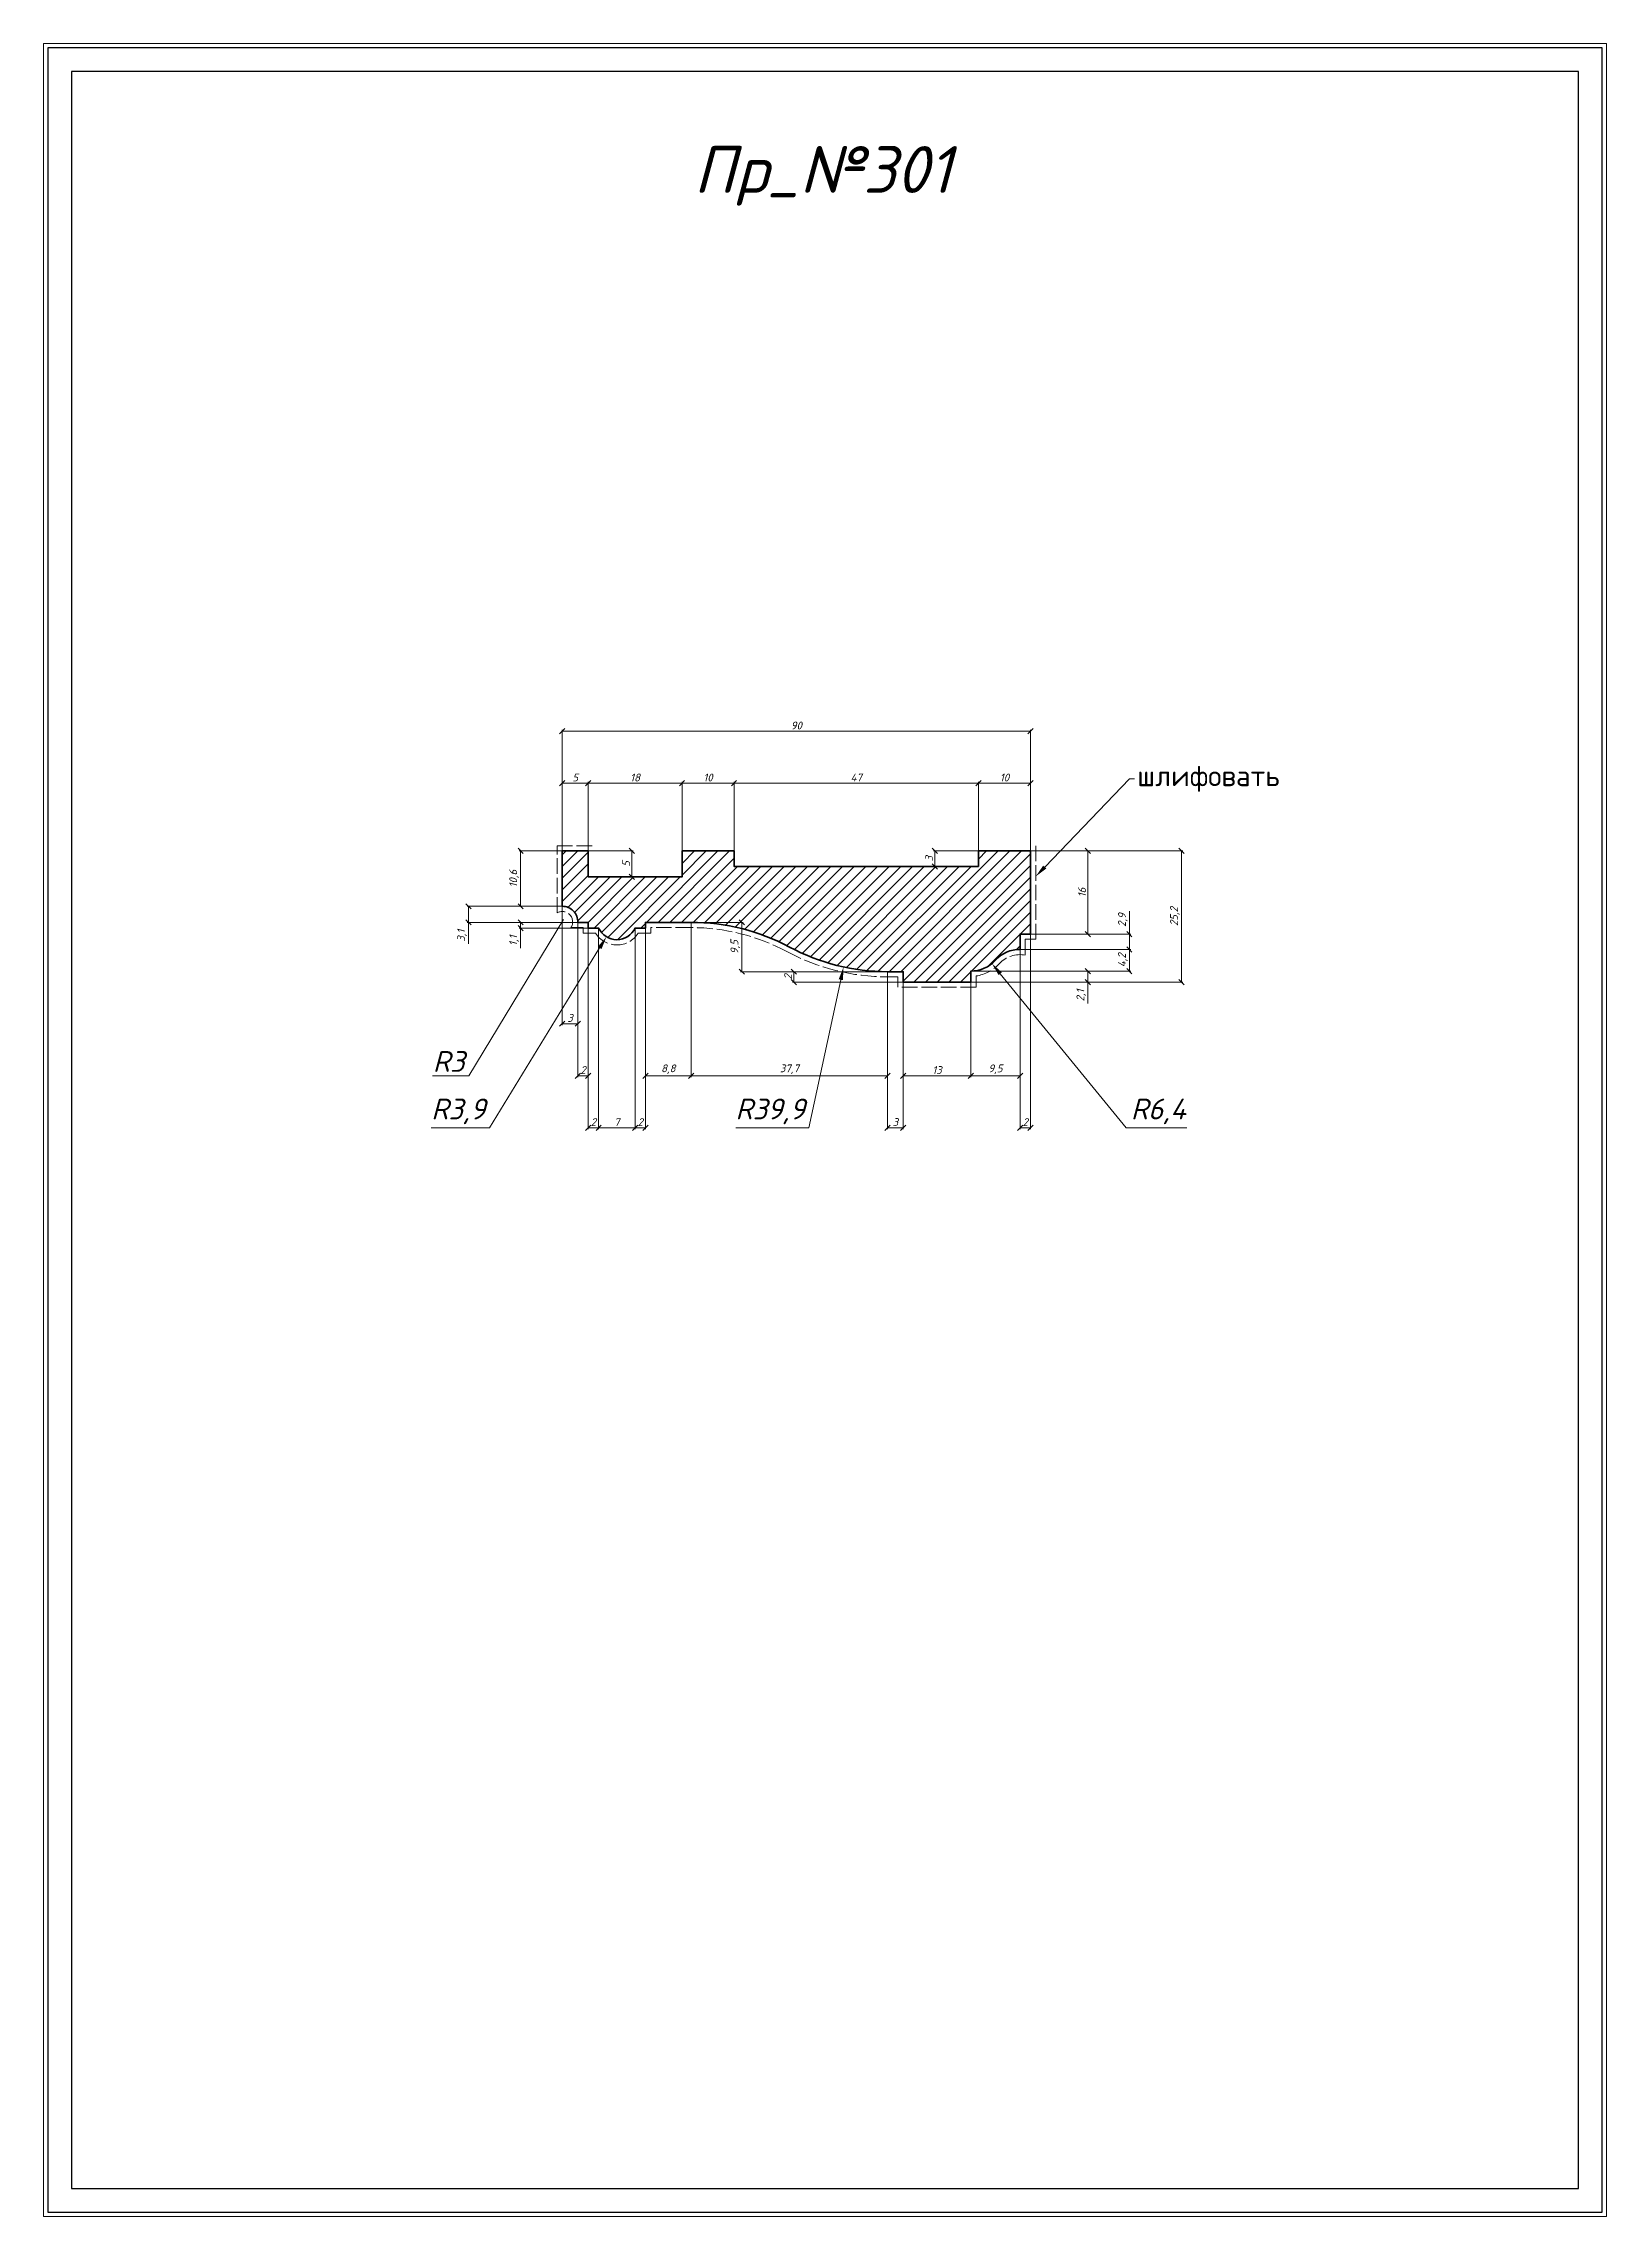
# Model space of a CAD drawing. Header units: millimetres. Extents: x 1595 to 1895, y 2241 to 2659.
import ezdxf
from ezdxf import colors
from ezdxf.entities.mleader import LeaderData, LeaderLine
from ezdxf.math import Vec2, Vec3

# ---------------------------------------------------------------- set-up
doc = ezdxf.new("R2010")
doc.units = ezdxf.units.MM
doc.linetypes.add('ACAD_ISO02W100', pattern=[15, 12, -3])
doc.layers.get('0').update_dxf_attribs({"lineweight": 13})
for name, color, linetype, lineweight in [('Пр_№301', 1, 'Continuous', 35), ('служебный слой ЛИНИИ ПУНКТИРНЫЕ', 7, 'ACAD_ISO02W100', 13), ('служебный слой НАДПИСИ', 7, 'Continuous', 13), ('служебный слой РАЗМЕРЫ', 7, 'Continuous', 9), ('служебный слой ШТАМП', 7, 'Continuous', 30), ('служебный слой ШТРИХОВКА', 7, 'Continuous', 5)]:
    doc.layers.add(name, color=color, linetype=linetype, lineweight=lineweight)
doc.styles.add('ЕСКД', font='isocpeur.ttf', dxfattribs={"oblique": 15})
doc.styles.add('ЕСКД штамп_текст', font='isocpeur.ttf')
doc.dimstyles.new('ЕСКД', dxfattribs={"dimtxt": 3.5, "dimasz": 2.5, "dimexe": 0.25, "dimexo": 0, "dimgap": 0.35, "dimtad": 1, "dimdec": 1, "dimzin": 9, "dimtxsty": 'ЕСКД', "dimblk": 'OBLIQUE', "dimcen": 0, "dimclrd": 256, "dimclre": 256, "dimclrt": 256, "dimadec": 1, "dimazin": 0, "dimtfac": 1, "dimtdec": 1, "dimtmove": 0, "dimatfit": 3, "dimldrblk": 'DOTSMALL', "dimfxl": 1, "dimlwd": -1, "dimlwe": -1, "dimarcsym": 0})
doc.dimstyles.new('ЕСКД$4', dxfattribs={"dimtxt": 3.5, "dimasz": 2.5, "dimexe": 0.25, "dimexo": 0, "dimgap": 0.35, "dimtad": 1, "dimtoh": 1, "dimdec": 1, "dimzin": 9, "dimtxsty": 'ЕСКД', "dimblk1": 'OBLIQUE', "dimsah": 1, "dimcen": 0, "dimse1": 1, "dimclrd": 256, "dimclre": 256, "dimclrt": 256, "dimadec": 1, "dimazin": 0, "dimtfac": 1, "dimtdec": 1, "dimtofl": 0, "dimtmove": 0, "dimatfit": 3, "dimldrblk": 'DOTSMALL', "dimfxl": 1, "dimlwd": -1, "dimlwe": -1, "dimarcsym": 2})

# ---------------------------------------------------------------- blocks, each defined once
blk = doc.blocks.new('*D844')
at = {"layer": 'Defpoints', "color": 0, "transparency": 16777216}
for p in [(1694.33, 2490.2), (1692.77, 2487.63)]:
    blk.add_point(p, dxfattribs=at)
at = {"layer": 'служебный слой РАЗМЕРЫ', "transparency": 16777216}
for p, q in [((1676.4, 2460.63), (1694.59, 2490.63)), ((1669.38, 2460.63), (1676.4, 2460.63))]:
    blk.add_line(p, q, dxfattribs=at)
at = {"layer": 'служебный слой РАЗМЕРЫ', "transparency": 16777216, "insert": (1672.52, 2463.38), "char_height": 4, "attachment_point": 5, "style": 'ЕСКД'}
blk.add_mtext('R3', dxfattribs=at)
blk = doc.blocks.new('_DotSmall')
at = {"color": 0, "linetype": 'ByBlock', "lineweight": -3, "const_width": 0.5}
blk.add_lwpolyline([(-0.0625, 0, 1), (0.0625, 0, 1)], format="xyb", close=True, dxfattribs=at)
blk = doc.blocks.new('_OBLIQUE')
at = {"color": 0, "linetype": 'ByBlock'}
blk.add_line((-0.5, -0.5), (0.5, 0.5), dxfattribs=at)
blk = doc.blocks.new('*D851')
at = {"layer": 'Defpoints', "color": 0, "transparency": 16777216}
for p in [(1704.83, 2490.62), (1702.82, 2487.33)]:
    blk.add_point(p, dxfattribs=at)
at = {"layer": 'служебный слой РАЗМЕРЫ', "transparency": 16777216}
for p, q in [((1680.36, 2450.63), (1701.51, 2485.2)), ((1669.14, 2450.63), (1680.36, 2450.63))]:
    blk.add_line(p, q, dxfattribs=at)
blk.add_solid([(1701.16, 2485.42), (1701.87, 2484.98), (1702.82, 2487.33)], dxfattribs=at)
at = {"layer": 'служебный слой РАЗМЕРЫ', "transparency": 16777216, "insert": (1674.37, 2453.78), "char_height": 4, "attachment_point": 5, "style": 'ЕСКД'}
blk.add_mtext('R3,9', dxfattribs=at)
blk = doc.blocks.new('*D850')
at = {"layer": 'Defpoints', "color": 0, "transparency": 16777216}
for p in [(1772.89, 2487.11), (1776.92, 2482.19)]:
    blk.add_point(p, dxfattribs=at)
at = {"layer": 'служебный слой РАЗМЕРЫ', "transparency": 16777216}
for p, q in [((1802.72, 2450.63), (1778.5, 2480.25)), ((1814.34, 2450.63), (1802.72, 2450.63))]:
    blk.add_line(p, q, dxfattribs=at)
blk.add_solid([(1778.82, 2480.51), (1778.18, 2479.99), (1776.92, 2482.19)], dxfattribs=at)
at = {"layer": 'служебный слой РАЗМЕРЫ', "transparency": 16777216, "insert": (1808.9, 2453.78), "char_height": 4, "attachment_point": 5, "style": 'ЕСКД'}
blk.add_mtext('R6,4', dxfattribs=at)
blk = doc.blocks.new('*D849')
at = {"layer": 'Defpoints', "color": 0, "transparency": 16777216}
for p in [(1756.86, 2520.57), (1748.4, 2481.54)]:
    blk.add_point(p, dxfattribs=at)
at = {"layer": 'служебный слой РАЗМЕРЫ', "transparency": 16777216}
for p, q in [((1741.7, 2450.63), (1747.87, 2479.09)), ((1727.68, 2450.63), (1741.7, 2450.63))]:
    blk.add_line(p, q, dxfattribs=at)
blk.add_solid([(1747.46, 2479.18), (1748.27, 2479), (1748.4, 2481.54)], dxfattribs=at)
at = {"layer": 'служебный слой РАЗМЕРЫ', "transparency": 16777216, "insert": (1734.31, 2453.78), "char_height": 4, "attachment_point": 5, "style": 'ЕСКД'}
blk.add_mtext('R39,9', dxfattribs=at)
blk = doc.blocks.new('*D848')
at = {"layer": 'Defpoints', "color": 0, "transparency": 16777216}
for p in [(1697.33, 2490.11), (1686.33, 2489.01), (1699.33, 2489.01)]:
    blk.add_point(p, dxfattribs=at)
at = {"layer": 'служебный слой РАЗМЕРЫ', "transparency": 16777216}
for p, q in [((1697.33, 2490.11), (1686.08, 2490.11)), ((1686.33, 2490.11), (1686.33, 2489.01)), ((1699.33, 2489.01), (1686.08, 2489.01)), ((1686.33, 2489.01), (1686.33, 2485.18))]:
    blk.add_line(p, q, dxfattribs=at)
for p, rotation in [((1686.33, 2490.11), 90), ((1686.33, 2489.01), 270)]:
    blk.add_blockref('_OBLIQUE', p, dxfattribs=dict(at, rotation=rotation))
at = {"layer": 'служебный слой РАЗМЕРЫ', "transparency": 16777216, "insert": (1685.08, 2486.6), "char_height": 1.5, "attachment_point": 5, "rotation": 90, "style": 'ЕСКД'}
blk.add_mtext('1,1', dxfattribs=at)
blk = doc.blocks.new('*D847')
at = {"layer": 'Defpoints', "color": 0, "transparency": 16777216}
for p in [(1676.33, 2490.11), (1694.33, 2493.2), (1697.33, 2490.11)]:
    blk.add_point(p, dxfattribs=at)
at = {"layer": 'служебный слой РАЗМЕРЫ', "transparency": 16777216}
for p, q in [((1694.33, 2493.2), (1676.08, 2493.2)), ((1697.33, 2490.11), (1676.08, 2490.11)), ((1676.33, 2493.2), (1676.33, 2490.11)), ((1676.33, 2490.11), (1676.33, 2485.98))]:
    blk.add_line(p, q, dxfattribs=at)
for p, rotation in [((1676.33, 2493.2), 90), ((1676.33, 2490.11), 270)]:
    blk.add_blockref('_OBLIQUE', p, dxfattribs=dict(at, rotation=rotation))
at = {"layer": 'служебный слой РАЗМЕРЫ', "transparency": 16777216, "insert": (1675.08, 2487.55), "char_height": 1.5, "attachment_point": 5, "rotation": 90, "style": 'ЕСКД'}
blk.add_mtext('3,1', dxfattribs=at)
blk = doc.blocks.new('*D846')
at = {"layer": 'Defpoints', "color": 0, "transparency": 16777216}
for p in [(1784.33, 2503.85), (1813.33, 2503.85), (1772.86, 2478.63)]:
    blk.add_point(p, dxfattribs=at)
at = {"layer": 'служебный слой РАЗМЕРЫ', "transparency": 16777216}
for p, q in [((1784.33, 2503.85), (1813.58, 2503.85)), ((1813.33, 2478.63), (1813.33, 2503.85)), ((1772.86, 2478.63), (1813.58, 2478.63))]:
    blk.add_line(p, q, dxfattribs=at)
for p, rotation in [((1813.33, 2503.85), 90), ((1813.33, 2478.63), 270)]:
    blk.add_blockref('_OBLIQUE', p, dxfattribs=dict(at, rotation=rotation))
at = {"layer": 'служебный слой РАЗМЕРЫ', "transparency": 16777216, "insert": (1812.08, 2491.24), "char_height": 1.5, "attachment_point": 5, "rotation": 90, "style": 'ЕСКД'}
blk.add_mtext('25,2', dxfattribs=at)
blk = doc.blocks.new('*D862')
at = {"layer": 'Defpoints', "color": 0, "transparency": 16777216}
for p in [(1782.33, 2487.85), (1803.33, 2487.85), (1782.33, 2484.91)]:
    blk.add_point(p, dxfattribs=at)
at = {"layer": 'служебный слой РАЗМЕРЫ', "transparency": 16777216}
for p, q in [((1803.33, 2487.85), (1803.33, 2492.28)), ((1782.33, 2487.85), (1803.58, 2487.85)), ((1803.33, 2484.91), (1803.33, 2487.85)), ((1782.33, 2484.91), (1803.58, 2484.91))]:
    blk.add_line(p, q, dxfattribs=at)
for p, rotation in [((1803.33, 2487.85), 90), ((1803.33, 2484.91), 270)]:
    blk.add_blockref('_OBLIQUE', p, dxfattribs=dict(at, rotation=rotation))
at = {"layer": 'служебный слой РАЗМЕРЫ', "transparency": 16777216, "insert": (1802.08, 2490.56), "char_height": 1.5, "attachment_point": 5, "rotation": 90, "style": 'ЕСКД'}
blk.add_mtext('2,9', dxfattribs=at)
blk = doc.blocks.new('*D861')
at = {"layer": 'Defpoints', "color": 0, "transparency": 16777216}
for p in [(1772.92, 2480.75), (1782.33, 2484.91), (1803.33, 2480.75)]:
    blk.add_point(p, dxfattribs=at)
at = {"layer": 'служебный слой РАЗМЕРЫ', "transparency": 16777216}
for p, q in [((1772.92, 2480.75), (1803.58, 2480.75)), ((1782.33, 2484.91), (1803.58, 2484.91)), ((1803.33, 2484.91), (1803.33, 2480.75))]:
    blk.add_line(p, q, dxfattribs=at)
for p, rotation in [((1803.33, 2484.91), 90), ((1803.33, 2480.75), 270)]:
    blk.add_blockref('_OBLIQUE', p, dxfattribs=dict(at, rotation=rotation))
at = {"layer": 'служебный слой РАЗМЕРЫ', "transparency": 16777216, "insert": (1802.08, 2482.83), "char_height": 1.5, "attachment_point": 5, "rotation": 90, "style": 'ЕСКД'}
blk.add_mtext('4,2', dxfattribs=at)
blk = doc.blocks.new('*D860')
at = {"layer": 'Defpoints', "color": 0, "transparency": 16777216}
for p in [(1772.86, 2480.75), (1772.86, 2478.63), (1795.33, 2478.63)]:
    blk.add_point(p, dxfattribs=at)
at = {"layer": 'служебный слой РАЗМЕРЫ', "transparency": 16777216}
for p, q in [((1772.86, 2480.75), (1795.58, 2480.75)), ((1795.33, 2480.75), (1795.33, 2478.63)), ((1772.86, 2478.63), (1795.58, 2478.63)), ((1795.33, 2478.63), (1795.33, 2474.5))]:
    blk.add_line(p, q, dxfattribs=at)
for p, rotation in [((1795.33, 2480.75), 90), ((1795.33, 2478.63), 270)]:
    blk.add_blockref('_OBLIQUE', p, dxfattribs=dict(at, rotation=rotation))
at = {"layer": 'служебный слой РАЗМЕРЫ', "transparency": 16777216, "insert": (1794.08, 2476.07), "char_height": 1.5, "attachment_point": 5, "rotation": 90, "style": 'ЕСКД'}
blk.add_mtext('2,1', dxfattribs=at)
blk = doc.blocks.new('*D859')
at = {"layer": 'Defpoints', "color": 0, "transparency": 16777216}
for p in [(1738.84, 2478.63), (1759.86, 2480.63), (1759.86, 2478.63)]:
    blk.add_point(p, dxfattribs=at)
at = {"layer": 'служебный слой РАЗМЕРЫ', "transparency": 16777216}
for p, q in [((1759.86, 2480.63), (1738.59, 2480.63)), ((1759.86, 2478.63), (1738.59, 2478.63)), ((1738.84, 2480.63), (1738.84, 2478.63))]:
    blk.add_line(p, q, dxfattribs=at)
for p, rotation in [((1738.84, 2480.63), 90), ((1738.84, 2478.63), 270)]:
    blk.add_blockref('_OBLIQUE', p, dxfattribs=dict(at, rotation=rotation))
at = {"layer": 'служебный слой РАЗМЕРЫ', "transparency": 16777216, "insert": (1737.74, 2479.63), "char_height": 1.5, "attachment_point": 5, "rotation": 90, "style": 'ЕСКД'}
blk.add_mtext('2', dxfattribs=at)
blk = doc.blocks.new('*D858')
at = {"layer": 'Defpoints', "color": 0, "transparency": 16777216}
for p in [(1719.11, 2490.11), (1728.84, 2480.63), (1756.86, 2480.63)]:
    blk.add_point(p, dxfattribs=at)
at = {"layer": 'служебный слой РАЗМЕРЫ', "transparency": 16777216}
for p, q in [((1719.11, 2490.11), (1729.09, 2490.11)), ((1728.84, 2490.11), (1728.84, 2480.63)), ((1756.86, 2480.63), (1728.59, 2480.63))]:
    blk.add_line(p, q, dxfattribs=at)
for p, rotation in [((1728.84, 2490.11), 90), ((1728.84, 2480.63), 270)]:
    blk.add_blockref('_OBLIQUE', p, dxfattribs=dict(at, rotation=rotation))
at = {"layer": 'служебный слой РАЗМЕРЫ', "transparency": 16777216, "insert": (1727.59, 2485.37), "char_height": 1.5, "attachment_point": 5, "rotation": 90, "style": 'ЕСКД'}
blk.add_mtext('9,5', dxfattribs=at)
blk = doc.blocks.new('*D857')
at = {"layer": 'Defpoints', "color": 0, "transparency": 16777216}
for p in [(1686.33, 2503.85), (1694.33, 2503.85), (1694.33, 2493.2)]:
    blk.add_point(p, dxfattribs=at)
at = {"layer": 'служебный слой РАЗМЕРЫ', "transparency": 16777216}
for p, q in [((1694.33, 2503.85), (1686.08, 2503.85)), ((1686.33, 2493.2), (1686.33, 2503.85)), ((1694.33, 2493.2), (1686.08, 2493.2))]:
    blk.add_line(p, q, dxfattribs=at)
for p, rotation in [((1686.33, 2503.85), 90), ((1686.33, 2493.2), 270)]:
    blk.add_blockref('_OBLIQUE', p, dxfattribs=dict(at, rotation=rotation))
at = {"layer": 'служебный слой РАЗМЕРЫ', "transparency": 16777216, "insert": (1685.08, 2498.52), "char_height": 1.5, "attachment_point": 5, "rotation": 90, "style": 'ЕСКД'}
blk.add_mtext('10,6', dxfattribs=at)
blk = doc.blocks.new('*D853')
at = {"layer": 'Defpoints', "color": 0, "transparency": 16777216}
for p in [(1699.33, 2516.85), (1699.33, 2503.85), (1717.35, 2503.85)]:
    blk.add_point(p, dxfattribs=at)
at = {"layer": 'служебный слой РАЗМЕРЫ', "transparency": 16777216}
for p, q in [((1699.33, 2503.85), (1699.33, 2517.1)), ((1717.35, 2516.85), (1699.33, 2516.85)), ((1717.35, 2503.85), (1717.35, 2517.1))]:
    blk.add_line(p, q, dxfattribs=at)
at = {"layer": 'служебный слой РАЗМЕРЫ', "transparency": 16777216, "rotation": 180}
blk.add_blockref('_OBLIQUE', (1699.33, 2516.85), dxfattribs=at)
at = {"layer": 'служебный слой РАЗМЕРЫ', "transparency": 16777216}
blk.add_blockref('_OBLIQUE', (1717.35, 2516.85), dxfattribs=at)
at = {"layer": 'служебный слой РАЗМЕРЫ', "transparency": 16777216, "insert": (1708.34, 2517.95), "char_height": 1.5, "attachment_point": 5, "style": 'ЕСКД'}
blk.add_mtext('18', dxfattribs=at)
blk = doc.blocks.new('*D852')
at = {"layer": 'Defpoints', "color": 0, "transparency": 16777216}
for p in [(1694.33, 2516.85), (1694.33, 2503.85), (1699.33, 2503.85)]:
    blk.add_point(p, dxfattribs=at)
at = {"layer": 'служебный слой РАЗМЕРЫ', "transparency": 16777216}
for p, q in [((1694.33, 2503.85), (1694.33, 2517.1)), ((1699.33, 2516.85), (1694.33, 2516.85)), ((1699.33, 2503.85), (1699.33, 2517.1))]:
    blk.add_line(p, q, dxfattribs=at)
at = {"layer": 'служебный слой РАЗМЕРЫ', "transparency": 16777216, "rotation": 180}
blk.add_blockref('_OBLIQUE', (1694.33, 2516.85), dxfattribs=at)
at = {"layer": 'служебный слой РАЗМЕРЫ', "transparency": 16777216}
blk.add_blockref('_OBLIQUE', (1699.33, 2516.85), dxfattribs=at)
at = {"layer": 'служебный слой РАЗМЕРЫ', "transparency": 16777216, "insert": (1696.83, 2517.95), "char_height": 1.5, "attachment_point": 5, "style": 'ЕСКД'}
blk.add_mtext('5', dxfattribs=at)
blk = doc.blocks.new('*D875')
at = {"layer": 'Defpoints', "color": 0, "transparency": 16777216}
for p in [(1717.35, 2516.85), (1717.35, 2503.85), (1727.35, 2503.85)]:
    blk.add_point(p, dxfattribs=at)
at = {"layer": 'служебный слой РАЗМЕРЫ', "transparency": 16777216}
for p, q in [((1717.35, 2503.85), (1717.35, 2517.1)), ((1727.35, 2516.85), (1717.35, 2516.85)), ((1727.35, 2503.85), (1727.35, 2517.1))]:
    blk.add_line(p, q, dxfattribs=at)
at = {"layer": 'служебный слой РАЗМЕРЫ', "transparency": 16777216, "rotation": 180}
blk.add_blockref('_OBLIQUE', (1717.35, 2516.85), dxfattribs=at)
at = {"layer": 'служебный слой РАЗМЕРЫ', "transparency": 16777216}
blk.add_blockref('_OBLIQUE', (1727.35, 2516.85), dxfattribs=at)
at = {"layer": 'служебный слой РАЗМЕРЫ', "transparency": 16777216, "insert": (1722.35, 2517.95), "char_height": 1.5, "attachment_point": 5, "style": 'ЕСКД'}
blk.add_mtext('10', dxfattribs=at)
blk = doc.blocks.new('*D874')
at = {"layer": 'Defpoints', "color": 0, "transparency": 16777216}
for p in [(1697.33, 2490.11), (1699.33, 2489.01), (1697.33, 2460.63)]:
    blk.add_point(p, dxfattribs=at)
at = {"layer": 'служебный слой РАЗМЕРЫ', "transparency": 16777216}
for p, q in [((1697.33, 2490.11), (1697.33, 2460.38)), ((1699.33, 2489.01), (1699.33, 2460.38)), ((1699.33, 2460.63), (1697.33, 2460.63))]:
    blk.add_line(p, q, dxfattribs=at)
at = {"layer": 'служебный слой РАЗМЕРЫ', "transparency": 16777216, "rotation": 180}
blk.add_blockref('_OBLIQUE', (1697.33, 2460.63), dxfattribs=at)
at = {"layer": 'служебный слой РАЗМЕРЫ', "transparency": 16777216}
blk.add_blockref('_OBLIQUE', (1699.33, 2460.63), dxfattribs=at)
at = {"layer": 'служебный слой РАЗМЕРЫ', "transparency": 16777216, "insert": (1698.33, 2461.73), "char_height": 1.5, "attachment_point": 5, "style": 'ЕСКД'}
blk.add_mtext('2', dxfattribs=at)
blk = doc.blocks.new('*D873')
at = {"layer": 'Defpoints', "color": 0, "transparency": 16777216}
for p in [(1694.33, 2493.2), (1697.33, 2490.11), (1694.33, 2470.63)]:
    blk.add_point(p, dxfattribs=at)
at = {"layer": 'служебный слой РАЗМЕРЫ', "transparency": 16777216}
for p, q in [((1694.33, 2493.2), (1694.33, 2470.38)), ((1697.33, 2490.11), (1697.33, 2470.38)), ((1697.33, 2470.63), (1694.33, 2470.63))]:
    blk.add_line(p, q, dxfattribs=at)
at = {"layer": 'служебный слой РАЗМЕРЫ', "transparency": 16777216, "rotation": 180}
blk.add_blockref('_OBLIQUE', (1694.33, 2470.63), dxfattribs=at)
at = {"layer": 'служебный слой РАЗМЕРЫ', "transparency": 16777216}
blk.add_blockref('_OBLIQUE', (1697.33, 2470.63), dxfattribs=at)
at = {"layer": 'служебный слой РАЗМЕРЫ', "transparency": 16777216, "insert": (1695.83, 2471.73), "char_height": 1.5, "attachment_point": 5, "style": 'ЕСКД'}
blk.add_mtext('3', dxfattribs=at)
blk = doc.blocks.new('*D872')
at = {"layer": 'Defpoints', "color": 0, "transparency": 16777216}
for p in [(1782.33, 2487.85), (1784.33, 2487.85), (1782.33, 2450.63)]:
    blk.add_point(p, dxfattribs=at)
at = {"layer": 'служебный слой РАЗМЕРЫ', "transparency": 16777216}
for p, q in [((1782.33, 2487.85), (1782.33, 2450.38)), ((1784.33, 2487.85), (1784.33, 2450.38)), ((1784.33, 2450.63), (1782.33, 2450.63))]:
    blk.add_line(p, q, dxfattribs=at)
at = {"layer": 'служебный слой РАЗМЕРЫ', "transparency": 16777216, "rotation": 180}
blk.add_blockref('_OBLIQUE', (1782.33, 2450.63), dxfattribs=at)
at = {"layer": 'служебный слой РАЗМЕРЫ', "transparency": 16777216}
blk.add_blockref('_OBLIQUE', (1784.33, 2450.63), dxfattribs=at)
at = {"layer": 'служебный слой РАЗМЕРЫ', "transparency": 16777216, "insert": (1783.33, 2451.73), "char_height": 1.5, "attachment_point": 5, "style": 'ЕСКД'}
blk.add_mtext('2', dxfattribs=at)
blk = doc.blocks.new('*D871')
at = {"layer": 'Defpoints', "color": 0, "transparency": 16777216}
for p in [(1782.33, 2484.91), (1772.86, 2478.63), (1782.33, 2460.63)]:
    blk.add_point(p, dxfattribs=at)
at = {"layer": 'служебный слой РАЗМЕРЫ', "transparency": 16777216}
for p, q in [((1782.33, 2484.91), (1782.33, 2460.38)), ((1772.86, 2478.63), (1772.86, 2460.38)), ((1772.86, 2460.63), (1782.33, 2460.63))]:
    blk.add_line(p, q, dxfattribs=at)
at = {"layer": 'служебный слой РАЗМЕРЫ', "transparency": 16777216, "rotation": 180}
blk.add_blockref('_OBLIQUE', (1772.86, 2460.63), dxfattribs=at)
at = {"layer": 'служебный слой РАЗМЕРЫ', "transparency": 16777216}
blk.add_blockref('_OBLIQUE', (1782.33, 2460.63), dxfattribs=at)
at = {"layer": 'служебный слой РАЗМЕРЫ', "transparency": 16777216, "insert": (1777.59, 2461.88), "char_height": 1.5, "attachment_point": 5, "style": 'ЕСКД'}
blk.add_mtext('9,5', dxfattribs=at)
blk = doc.blocks.new('*D869')
at = {"layer": 'Defpoints', "color": 0, "transparency": 16777216}
for p in [(1756.86, 2480.63), (1759.86, 2480.63), (1756.86, 2450.63)]:
    blk.add_point(p, dxfattribs=at)
at = {"layer": 'служебный слой РАЗМЕРЫ', "transparency": 16777216}
for p, q in [((1756.86, 2480.63), (1756.86, 2450.38)), ((1759.86, 2480.63), (1759.86, 2450.38)), ((1759.86, 2450.63), (1756.86, 2450.63))]:
    blk.add_line(p, q, dxfattribs=at)
at = {"layer": 'служебный слой РАЗМЕРЫ', "transparency": 16777216, "rotation": 180}
blk.add_blockref('_OBLIQUE', (1756.86, 2450.63), dxfattribs=at)
at = {"layer": 'служебный слой РАЗМЕРЫ', "transparency": 16777216}
blk.add_blockref('_OBLIQUE', (1759.86, 2450.63), dxfattribs=at)
at = {"layer": 'служебный слой РАЗМЕРЫ', "transparency": 16777216, "insert": (1758.36, 2451.73), "char_height": 1.5, "attachment_point": 5, "style": 'ЕСКД'}
blk.add_mtext('3', dxfattribs=at)
blk = doc.blocks.new('*D868')
at = {"layer": 'Defpoints', "color": 0, "transparency": 16777216}
for p in [(1719.11, 2490.11), (1756.86, 2480.63), (1756.86, 2460.63)]:
    blk.add_point(p, dxfattribs=at)
at = {"layer": 'служебный слой РАЗМЕРЫ', "transparency": 16777216}
for p, q in [((1719.11, 2490.11), (1719.11, 2460.38)), ((1756.86, 2480.63), (1756.86, 2460.38)), ((1719.11, 2460.63), (1756.86, 2460.63))]:
    blk.add_line(p, q, dxfattribs=at)
at = {"layer": 'служебный слой РАЗМЕРЫ', "transparency": 16777216, "rotation": 180}
blk.add_blockref('_OBLIQUE', (1719.11, 2460.63), dxfattribs=at)
at = {"layer": 'служебный слой РАЗМЕРЫ', "transparency": 16777216}
blk.add_blockref('_OBLIQUE', (1756.86, 2460.63), dxfattribs=at)
at = {"layer": 'служебный слой РАЗМЕРЫ', "transparency": 16777216, "insert": (1737.99, 2461.88), "char_height": 1.5, "attachment_point": 5, "style": 'ЕСКД'}
blk.add_mtext('37,7', dxfattribs=at)
blk = doc.blocks.new('*D867')
at = {"layer": 'Defpoints', "color": 0, "transparency": 16777216}
for p in [(1710.33, 2490.11), (1719.11, 2490.11), (1719.11, 2460.63)]:
    blk.add_point(p, dxfattribs=at)
at = {"layer": 'служебный слой РАЗМЕРЫ', "transparency": 16777216}
for p, q in [((1710.33, 2490.11), (1710.33, 2460.38)), ((1719.11, 2490.11), (1719.11, 2460.38)), ((1710.33, 2460.63), (1719.11, 2460.63))]:
    blk.add_line(p, q, dxfattribs=at)
at = {"layer": 'служебный слой РАЗМЕРЫ', "transparency": 16777216, "rotation": 180}
blk.add_blockref('_OBLIQUE', (1710.33, 2460.63), dxfattribs=at)
at = {"layer": 'служебный слой РАЗМЕРЫ', "transparency": 16777216}
blk.add_blockref('_OBLIQUE', (1719.11, 2460.63), dxfattribs=at)
at = {"layer": 'служебный слой РАЗМЕРЫ', "transparency": 16777216, "insert": (1714.72, 2461.88), "char_height": 1.5, "attachment_point": 5, "style": 'ЕСКД'}
blk.add_mtext('8,8', dxfattribs=at)
blk = doc.blocks.new('*D866')
at = {"layer": 'Defpoints', "color": 0, "transparency": 16777216}
for p in [(1708.33, 2489.01), (1710.33, 2489.01), (1710.33, 2450.63)]:
    blk.add_point(p, dxfattribs=at)
at = {"layer": 'служебный слой РАЗМЕРЫ', "transparency": 16777216}
for p, q in [((1708.33, 2489.01), (1708.33, 2450.38)), ((1710.33, 2489.01), (1710.33, 2450.38)), ((1708.33, 2450.63), (1710.33, 2450.63))]:
    blk.add_line(p, q, dxfattribs=at)
at = {"layer": 'служебный слой РАЗМЕРЫ', "transparency": 16777216, "rotation": 180}
blk.add_blockref('_OBLIQUE', (1708.33, 2450.63), dxfattribs=at)
at = {"layer": 'служебный слой РАЗМЕРЫ', "transparency": 16777216}
blk.add_blockref('_OBLIQUE', (1710.33, 2450.63), dxfattribs=at)
at = {"layer": 'служебный слой РАЗМЕРЫ', "transparency": 16777216, "insert": (1709.33, 2451.73), "char_height": 1.5, "attachment_point": 5, "style": 'ЕСКД'}
blk.add_mtext('2', dxfattribs=at)
blk = doc.blocks.new('*D864')
at = {"layer": 'Defpoints', "color": 0, "transparency": 16777216}
for p in [(1699.33, 2489.01), (1701.33, 2489.01), (1699.33, 2450.63)]:
    blk.add_point(p, dxfattribs=at)
at = {"layer": 'служебный слой РАЗМЕРЫ', "transparency": 16777216}
for p, q in [((1699.33, 2489.01), (1699.33, 2450.38)), ((1701.33, 2489.01), (1701.33, 2450.38)), ((1701.33, 2450.63), (1699.33, 2450.63))]:
    blk.add_line(p, q, dxfattribs=at)
at = {"layer": 'служебный слой РАЗМЕРЫ', "transparency": 16777216, "rotation": 180}
blk.add_blockref('_OBLIQUE', (1699.33, 2450.63), dxfattribs=at)
at = {"layer": 'служебный слой РАЗМЕРЫ', "transparency": 16777216}
blk.add_blockref('_OBLIQUE', (1701.33, 2450.63), dxfattribs=at)
at = {"layer": 'служебный слой РАЗМЕРЫ', "transparency": 16777216, "insert": (1700.33, 2451.73), "char_height": 1.5, "attachment_point": 5, "style": 'ЕСКД'}
blk.add_mtext('2', dxfattribs=at)

msp = doc.modelspace()

# ---------------------------------------------------------------- hatches: boundary and pattern name
at = {"layer": 'служебный слой ШТРИХОВКА'}
h = msp.add_hatch(dxfattribs=at)
h.set_pattern_fill('ANSI31', color=256, scale=0.5, style=0)
h.set_pattern_definition([(45, (6.9932, 1677.8776), (-1.122532, 1.122532), [])])
edge = h.paths.add_edge_path()
edge.add_line((1784.33, 2503.85), (1774.33, 2503.85))
edge.add_line((1774.33, 2503.85), (1774.33, 2500.85))
edge.add_line((1774.33, 2500.85), (1727.35, 2500.85))
edge.add_line((1727.35, 2500.85), (1727.35, 2503.85))
edge.add_line((1727.35, 2503.85), (1717.35, 2503.85))
edge.add_line((1717.35, 2503.85), (1717.35, 2498.85))
edge.add_line((1717.35, 2498.85), (1699.33, 2498.85))
edge.add_line((1699.33, 2498.85), (1699.33, 2503.85))
edge.add_line((1699.33, 2503.85), (1694.33, 2503.85))
edge.add_line((1694.33, 2503.85), (1694.33, 2493.2))
edge.add_arc((1694.33, 2490.2), 3, -1.7339, 90.0001, ccw=False)
edge.add_line((1697.33, 2490.11), (1699.33, 2490.11))
edge.add_line((1699.33, 2490.11), (1699.33, 2489.01))
edge.add_line((1699.33, 2489.01), (1701.33, 2489.01))
edge.add_arc((1704.83, 2490.62), 3.85, 204.7208, 335.2505)
edge.add_line((1708.33, 2489.01), (1710.33, 2489.01))
edge.add_line((1710.33, 2489.01), (1710.33, 2490.11))
edge.add_line((1710.33, 2490.11), (1719.11, 2490.11))
edge.add_arc((1719.11, 2450.17), 39.94, 61.8033, 90, ccw=False)
edge.add_arc((1756.86, 2520.57), 39.94, 241.8033, 270)
edge.add_line((1756.86, 2480.63), (1759.86, 2480.63))
edge.add_line((1759.86, 2480.63), (1759.86, 2478.63))
edge.add_line((1759.86, 2478.63), (1772.86, 2478.63))
edge.add_line((1772.86, 2478.63), (1772.86, 2480.75))
edge.add_arc((1772.89, 2487.11), 6.36, 269.7026, 317.7036)
edge.add_arc((1782.3, 2478.55), 6.36, 89.7026, 137.7036, ccw=False)
edge.add_line((1782.33, 2484.91), (1782.33, 2487.85))
edge.add_line((1782.33, 2487.85), (1784.33, 2487.85))
edge.add_line((1784.33, 2487.85), (1784.33, 2503.85))

# ---------------------------------------------------------------- linework, layer by layer
at = {"layer": 'Пр_№301'}
msp.add_lwpolyline([(1699.33, 2503.85), (1699.33, 2498.85), (1717.35, 2498.85), (1717.35, 2503.85), (1727.35, 2503.85), (1727.35, 2500.85), (1774.33, 2500.85), (1774.33, 2503.85), (1784.33, 2503.85), (1784.33, 2487.85), (1782.33, 2487.85), (1782.33, 2484.91, 0.212561), (1777.59, 2482.83, -0.212561), (1772.86, 2480.75), (1772.86, 2478.63), (1759.86, 2478.63), (1759.86, 2480.63), (1756.86, 2480.63, -0.123656), (1737.99, 2485.37, 0.123656), (1719.11, 2490.11), (1710.33, 2490.11), (1710.33, 2489.01), (1708.33, 2489.01, -0.640324), (1701.33, 2489.01, -0.292728), (1701.33, 2489.01), (1699.33, 2489.01), (1699.33, 2490.11), (1697.33, 2490.11, 0.423106), (1694.33, 2493.2), (1694.33, 2503.85)], format="xyb", close=True, dxfattribs=at)
at = {"layer": 'служебный слой ЛИНИИ ПУНКТИРНЫЕ', "ltscale": 0.25}
msp.add_lwpolyline([(1785.33, 2504.85), (1785.33, 2486.85), (1783.33, 2486.85), (1783.33, 2483.81, 0.262443), (1778.33, 2482.16, -0.177008), (1773.86, 2479.81), (1773.86, 2477.63), (1758.86, 2477.63), (1758.86, 2479.63), (1756.86, 2479.63, -0.123656), (1737.51, 2484.49, 0.123656), (1719.11, 2489.11), (1711.33, 2489.11), (1711.33, 2488.01), (1708.92, 2488.01, -0.547854), (1700.74, 2488.01), (1698.33, 2488.01), (1698.33, 2489.11), (1696.01, 2489.11, 0.788701), (1693.33, 2491.93), (1693.33, 2504.85), (1700.33, 2504.85)], format="xyb", dxfattribs=at)
at = {"layer": 'служебный слой ШТАМП', "color": 6, "lineweight": 5, "ltscale": 100}
msp.add_lwpolyline([(1895.03, 2659.02), (1594.63, 2659.02), (1594.63, 2241.39), (1895.03, 2241.39)], close=True, dxfattribs=at)
at = {"layer": 'служебный слой ШТАМП', "color": 0, "ltscale": 100}
for points in [[(1894.17, 2658.16), (1595.49, 2658.16), (1595.49, 2242.25), (1894.17, 2242.25)], [(1889.64, 2653.63), (1600.02, 2653.63), (1600.02, 2246.78), (1889.64, 2246.78)]]:
    msp.add_lwpolyline(points, close=True, dxfattribs=at)

# ---------------------------------------------------------------- texts
at = {"layer": 'служебный слой НАДПИСИ', "style": 'ЕСКД', "oblique": 15}
msp.add_text('Пр_№301', height=9, dxfattribs=at).set_placement((1719.59, 2630.3))

# ---------------------------------------------------------------- dimensions: what is measured, and where the dimension line sits
at = {"layer": 'служебный слой РАЗМЕРЫ'}
for base, p1, p2 in [((1784.33, 2526.85), (1694.33, 2503.85), (1784.33, 2503.85)), ((1774.33, 2516.85), (1727.35, 2503.85), (1774.33, 2503.85)), ((1784.33, 2516.85), (1774.33, 2503.85), (1784.33, 2503.85)), ((1708.33, 2450.63), (1701.33, 2489.01), (1708.33, 2489.01)), ((1772.86, 2460.63), (1759.86, 2478.63), (1772.86, 2478.63))]:
    msp.add_linear_dim(base=base, p1=p1, p2=p2, dimstyle='ЕСКД', override={"dimtxt": 1.5, "dimasz": 1}, dxfattribs=at).render()
for base, p1, p2, picture, middle in [((1694.33, 2516.85), (1699.33, 2503.85), (1694.33, 2503.85), '*D852', (1696.83, 2517.95)), ((1699.33, 2516.85), (1717.35, 2503.85), (1699.33, 2503.85), '*D853', (1708.34, 2517.95)), ((1717.35, 2516.85), (1727.35, 2503.85), (1717.35, 2503.85), '*D875', (1722.35, 2517.95)), ((1694.33, 2470.63), (1697.33, 2490.11), (1694.33, 2493.2), '*D873', (1695.83, 2471.73)), ((1697.33, 2460.63), (1699.33, 2489.01), (1697.33, 2490.11), '*D874', (1698.33, 2461.73)), ((1719.11, 2460.63), (1710.33, 2490.11), (1719.11, 2490.11), '*D867', (1714.72, 2461.88)), ((1756.8587, 2460.629), (1719.1139, 2490.1087), (1756.8587, 2480.629), '*D868', (1737.9863, 2461.879)), ((1699.33, 2450.63), (1701.33, 2489.01), (1699.33, 2489.01), '*D864', (1700.33, 2451.73)), ((1710.33, 2450.63), (1708.33, 2489.01), (1710.33, 2489.01), '*D866', (1709.33, 2451.73)), ((1782.33, 2450.63), (1784.33, 2487.85), (1782.33, 2487.85), '*D872', (1783.33, 2451.73)), ((1782.33, 2460.63), (1772.86, 2478.63), (1782.33, 2484.91), '*D871', (1777.59, 2461.88)), ((1756.86, 2450.63), (1759.86, 2480.63), (1756.86, 2480.63), '*D869', (1758.36, 2451.73))]:
    dim = msp.add_linear_dim(base=base, p1=p1, p2=p2, dimstyle='ЕСКД', override={"dimtxt": 1.5, "dimasz": 1}, dxfattribs=at)
    dim.commit()
    dim.dimension.update_dxf_attribs({"geometry": picture, "text_midpoint": middle})
for center, mpoint, picture, middle in [((1756.86, 2520.57), (1748.4, 2481.54), '*D849', (1734.31, 2450.63)), ((1704.83, 2490.62), (1702.82, 2487.33), '*D851', (1674.37, 2450.63)), ((1694.33, 2490.2), (1692.77, 2487.63), '*D844', (1672.52, 2460.63)), ((1772.89, 2487.11), (1776.92, 2482.19), '*D850', (1808.9, 2450.63))]:
    dim = msp.add_radius_dim(center=center, mpoint=mpoint, dimstyle='ЕСКД$4', override={"dimtxt": 4, "dimasz": 2.5, "dimgap": 0.75}, dxfattribs=at)
    dim.commit()
    dim.dimension.update_dxf_attribs({"geometry": picture, "text_midpoint": middle, "dimtype": 132})
for base, p1, p2, picture, middle in [((1686.3295, 2503.8494), (1694.3295, 2493.1995), (1694.3295, 2503.8494), '*D857', (1685.0795, 2498.5245)), ((1813.33, 2503.85), (1772.86, 2478.63), (1784.33, 2503.85), '*D846', (1812.08, 2491.24)), ((1676.33, 2490.11), (1694.33, 2493.2), (1697.33, 2490.11), '*D847', (1675.08, 2487.55)), ((1686.33, 2489.01), (1697.33, 2490.11), (1699.33, 2489.01), '*D848', (1685.08, 2486.6)), ((1728.84, 2480.63), (1719.11, 2490.11), (1756.86, 2480.63), '*D858', (1727.59, 2485.37)), ((1803.33, 2487.85), (1782.33, 2484.91), (1782.33, 2487.85), '*D862', (1802.08, 2490.56)), ((1803.33, 2480.75), (1782.33, 2484.91), (1772.92, 2480.75), '*D861', (1802.08, 2482.83)), ((1738.84, 2478.63), (1759.86, 2480.63), (1759.86, 2478.63), '*D859', (1737.74, 2479.63)), ((1795.33, 2478.63), (1772.86, 2480.75), (1772.86, 2478.63), '*D860', (1794.08, 2476.07))]:
    dim = msp.add_linear_dim(base=base, p1=p1, p2=p2, angle=90, dimstyle='ЕСКД', override={"dimtxt": 1.5, "dimasz": 1}, dxfattribs=at)
    dim.commit()
    dim.dimension.update_dxf_attribs({"geometry": picture, "text_midpoint": middle})
for base, p1, p2 in [((1707.72, 2503.85), (1699.33, 2498.85), (1699.33, 2503.85)), ((1765.94, 2503.85), (1774.33, 2500.85), (1774.33, 2503.85)), ((1795.33, 2503.85), (1784.33, 2487.85), (1784.33, 2503.85))]:
    msp.add_linear_dim(base=base, p1=p1, p2=p2, angle=90, dimstyle='ЕСКД', override={"dimtxt": 1.5, "dimasz": 1}, dxfattribs=at).render()

# ---------------------------------------------------------------- leaders
ml = msp.add_multileader_mtext('Standard', dxfattribs=at)
ml.set_content('\\A1;шлифовать', color=256, style='ЕСКД штамп_текст')
ml.set_leader_properties(color=256, linetype='ByLayer', lineweight=-1)
ml.build(insert=Vec2(0, 0))
ml.multileader.update_dxf_attribs({"dogleg_length": 1, "arrow_head_size": 2.5})
ctx = ml.context
ctx.base_point, ctx.arrow_head_size, ctx.landing_gap_size, ctx.plane_origin = Vec3(1804.33, 2517.68), 2.5, 0.5, Vec3(1856.52, 2478.27)
notes = []
notes.append((ctx, [(1, (1, 1, 0), (1803.33, 2517.68), (1, 0), 1, [(0, [(1785.33, 2498.94)], 0, [])])]))
ctx.mtext.insert, ctx.mtext.flow_direction = Vec3(1804.83, 2520.28), 5
for ctx, leaders in notes:
    for number, flags, end, landing, length, lines in leaders:
        leader = LeaderData()
        leader.index, (leader.has_last_leader_line, leader.has_dogleg_vector, leader.attachment_direction) = number, flags
        leader.last_leader_point, leader.dogleg_vector, leader.dogleg_length = Vec3(end), Vec3(landing), length
        for number, points, colour, breaks in lines:
            line = LeaderLine()
            line.index, line.vertices, line.color, line.breaks = number, Vec3.list(points), colors.encode_raw_color(colour), breaks
            leader.lines.append(line)
        ctx.leaders.append(leader)

doc.saveas('drawing.dxf')
